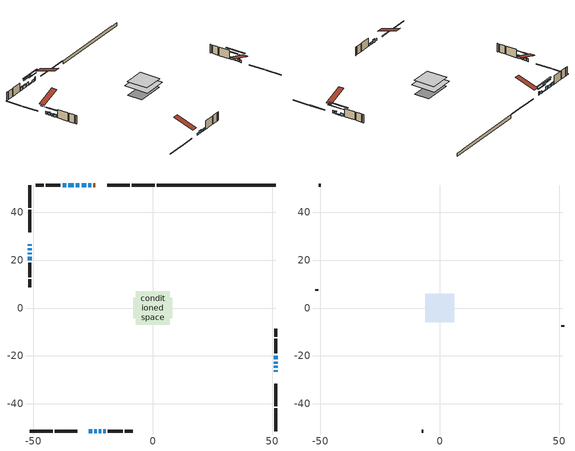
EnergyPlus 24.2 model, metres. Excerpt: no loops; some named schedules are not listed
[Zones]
conditioned space
 floor adiabatic (AdiabaticFloorConstruction): -7.04,-7.04 -7.04,7.04 7.04,7.04 7.04,-7.04 z2.75
 floor foundation (Slab1 construction): -8.13,-4.32 -8.13,4.32 8.13,4.32 8.13,-4.32 z-1.52
 wall outside (RimJoist1 construction): 0.76,51.47 -8.76,51.47 / -51.47,-51.47 -41.95,-51.47 / -51.47,51.47 -51.47,41.95 / 51.47,-51.47 51.47,-41.95 z0.31:0.61
 wall outside (RimJoist2 construction): -9.69,51.47 -19.03,51.47 / -41.02,-51.47 -31.69,-51.47 / -51.47,41.02 -51.47,31.69 / 51.47,-41.02 51.47,-31.69 z0.31:0.61
 wall outside (AdiabaticWallConstruction 1): -23.99,51.47 -24.85,51.47 z0.31:2.34
 wall outside (AdiabaticWallConstruction): -26.72,-51.47 -25.39,-51.47 / -22.51,-51.47 -21.56,-51.47 / -20.63,-51.47 -19.68,-51.47 z0.31:1.53; -24.46,-51.47 -23.44,-51.47 / -51.47,21.49 -51.47,19.97 / 51.47,-21.49 51.47,-19.97 / -33.14,51.47 -35.28,51.47 / -36.2,51.47 -37.73,51.47 z0.31:1.83; -51.47,26.72 -51.47,25.96 / -51.47,25.03 -51.47,24.11 / 51.47,-26.72 51.47,-25.96 / 51.47,-25.03 51.47,-24.27 / -51.47,23.19 -51.47,22.42 z0.31:1.84; -25.78,51.47 -27,51.47 z0.31:1.63; 51.47,-23.34 51.47,-22.42 / -27.93,51.47 -29.76,51.47 z0.31:0.77; -30.69,51.47 -32.21,51.47 z0.31:2.29
 wall outside (Wall1 construction): -38.66,51.47 -44.79,51.47 / -18.75,-51.47 -12.62,-51.47 / -51.47,19.04 -51.47,12.91 / 51.47,-19.04 51.47,-12.91 z0.31:5.19
 wall outside (Wall2 construction): -45.72,51.47 -48.94,51.47 / -11.69,-51.47 -8.46,-51.47 / -51.47,11.98 -51.47,8.76 / 51.47,-11.98 51.47,-8.76 z0.31:5.19
 wall foundation (FoundationWall1 construction): 1.69,51.47,-1.52 1.69,51.47,0.31 46.5,51.47,0.31 46.5,51.47,0.06 51.47,51.47,0.06 51.47,51.47,-1.52
 window (WindowConstruction 14): -26.72,-51.47 -25.39,-51.47 z0.31:1.53
 window (WindowConstruction 5): -24.46,-51.47 -23.44,-51.47 z0.31:1.83
 window (WindowConstruction 6): -51.47,26.72 -51.47,25.96 z0.31:1.83
 window (WindowConstruction 7): -51.47,25.03 -51.47,24.11 z0.31:1.83
 window (WindowConstruction 8): 51.47,-26.72 51.47,-25.96 z0.31:1.83
 window (WindowConstruction 9): 51.47,-25.03 51.47,-24.27 z0.31:1.83
 window (WindowConstruction 10): -25.78,51.47 -27,51.47 z0.31:1.63
 window (WindowConstruction 11): -22.51,-51.47 -21.56,-51.47 z0.31:1.53
 window (WindowConstruction 12): -51.47,23.19 -51.47,22.42 z0.31:1.83
 window (WindowConstruction 13): -51.47,21.49 -51.47,19.97 z0.31:1.83
 window (WindowConstruction 15): 51.47,-23.34 51.47,-22.42 z0.31:0.77
 window (WindowConstruction 16): -27.93,51.47 -29.76,51.47 z0.31:0.77
 window (WindowConstruction): 51.47,-21.49 51.47,-19.97 z0.31:1.83
 window (WindowConstruction 1): -30.69,51.47 -32.21,51.47 z0.31:2.29
 window (WindowConstruction 2): -33.14,51.47 -35.27,51.47 z0.31:1.83
 window (WindowConstruction 3): -36.2,51.47 -37.73,51.47 z0.31:1.83
 window (WindowConstruction 4): -20.63,-51.47 -19.68,-51.47 z0.31:1.53
 door (Door): -23.99,51.47 -24.85,51.47 z0.31:2.34
 ceiling adiabatic (AdiabaticFloorConstruction): 7.04,-7.04 7.04,7.04 -7.04,7.04 -7.04,-7.04 z2.75
attic - vented
 floor to conditioned space (Floor1 construction Reversed): -6.06,-6.06 -6.06,6.06 6.06,6.06 6.06,-6.06 z5.19
 wall outside (Wall3 construction): -49.87,51.47 -50.55,51.47 / -7.54,-51.47 -6.86,-51.47 / -51.47,7.83 -51.47,7.15 / 51.47,-7.83 51.47,-7.15 z0.31:5.19
 roof outside (Roof1 construction): -23.07,51.47,5.19 -23.07,39.68,9.12 -19.96,39.68,9.12 -19.96,51.47,5.19; -27.65,-51.47,5.19 -27.65,-39.68,9.12 -30.76,-39.68,9.12 -30.76,-51.47,5.19; -51.47,27.65,5.19 -39.68,27.65,9.12 -39.68,30.76,9.12 -51.47,30.76,5.19; 51.47,-27.65,5.19 39.68,-27.65,9.12 39.68,-30.76,9.12 51.47,-30.76,5.19
shading: -23.24,-51.47 -24.66,-51.47 -24.66,-51.89 -23.24,-51.89 z2.04; -51.47,23.32 -51.47,29.36 -51.89,29.36 -51.89,23.32 z4.47; -51.47,23.91 -51.47,25.23 -51.89,25.23 -51.89,23.91 z2.04; 51.47,-23.32 51.47,-29.36 51.89,-29.36 51.89,-23.32 z4.47; 51.47,-24.07 51.47,-25.23 51.89,-25.23 51.89,-24.07 z2.04; -29.64,51.47 -23.14,51.47 -23.14,51.89 -29.64,51.89 z4.27; -51.47,19.78 -51.47,25.82 -51.89,25.82 -51.89,19.78 z4.47; -51.47,19.77 -51.47,21.7 -51.89,21.7 -51.89,19.77 z2.04; 51.47,-17.04 51.47,-28.72 51.89,-28.72 51.89,-17.04 z6.15; -35.14,51.47 -22.55,51.47 -22.55,51.89 -35.14,51.89 z6.15; 51.47,-17.33 51.47,-24.13 51.89,-24.13 51.89,-17.33 z4.47; -34.85,51.47 -28.05,51.47 -28.05,51.89 -34.85,51.89 z4.93; -35.48,51.47 -32.94,51.47 -32.94,51.89 -35.48,51.89 z2.04; -37.93,51.47 -36,51.47 -36,51.89 -37.93,51.89 z2.04
[Building]
Building 1: Terrain=Suburbs
[Site:Location]
Toronto City Centre_ON: Latitude {deg}=43.63; Longitude {deg}=-79.39; Time Zone {hr}=-5; Elevation {m}=77; Keep Site Location Information=Yes
[Site:GroundTemperature:Shallow]
5.01852, 3.26908, 3.12898, 3.95918, 7.29196, 10.6092, 13.4851, 15.3069, 15.4617, 13.9799, 11.1774, 7.9619
[Site:WaterMainsTemperature]
Calculation Method=Schedule; Temperature Schedule=mains temperature schedule
[Material] Roughness=Rough; Thermal Absorptance=0.9
Name | Thickness {m} | Conductivity {W/m-K} | Density {kg/m3} | Specific Heat {J/kg-K} | Solar Absorptance | Visible Absorptance
asphalt or fiberglass shingles | 0.00635 | 0.162714 | 1121.4 | 1465.45 | 0.4 | 0.4
ceiling stud and cavity | 0.0889 | 7.21176 | 20.9862 | 1087.66 | 0.7 | 0.7
concrete 4.0 in. | 0.1016 | 1.803125 | 2242.8 | 837.4 | 0.7 | 0.7
concrete 8.0 in. | 0.2032 | 1.803125 | 2242.8 | 837.4 | 0.7 | 0.7
door material | 0.04445 | 0.188738 | 512.64 | 1214.23 | 0.7 | 0.7
floor covering | 0.0127 | 0.0433444 | 54.468 | 1339.84 | 0.6 | 0.6
floor rigid ins; wall rigid ins 1 | 0.512978 | 0.029427 | 32.04 | 1214.23 | 0.7 | 0.7
floor stud and cavity | 0.1397 | 1.75129 | 37.0049 | 1207.88 | 0.7 | 0.7
furniture material conditioned space 1 | 0.1524 | 0.115458 | 640.8 | 1214.23 | 0.6 | 0.6
gypsum board | 0.0127 | 0.160291 | 801 | 837.4 | 0.6 | 0.6
gypsum board 1 | 0.00254 | 0.160291 | 801 | 837.4 | 0.6 | 0.6
osb sheathing 0.5 in. | 0.0127 | 0.115458 | 512.64 | 1214.23 | 0.7 | 0.7
osb sheathing 0.75 in. | 0.01905 | 0.115458 | 512.64 | 1214.23 | 0.7 | 0.7
osb sheathing 2.0 in. | 0.0508 | 0.115458 | 512.64 | 1214.23 | 0.7 | 0.7
rim joist rigid ins; wall rigid ins | 0.051816 | 0.029427 | 32.04 | 1214.23 | 0.7 | 0.7
rim joist stud and cavity | 0.0508 | 0.0413573 | 125.044 | 1163.47 | 0.6 | 0.6
rim joist stud and cavity 1 | 0.0508 | 0.194335 | 50.32683 | 1063.81 | 0.6 | 0.6
wall stud and cavity | 0.1397 | 0.120576 | 139.0536 | 1170.24 | 0.7 | 0.7
wall stud and cavity 1 | 0.1397 | 0.124943 | 139.0536 | 1170.24 | 0.7 | 0.7
wall stud and cavity 2 | 0.0889 | 6.1454 | 50.32683 | 1063.81 | 0.6 | 0.6
wall stud and cavity 3 | 0.0889 | 0.380278 | 52.3479 | 1209.89 | 0.7 | 0.7
wall stud and cavity 4 | 0.0889 | 0.391764 | 83.0341 | 1211.67 | 0.7 | 0.7
wood siding | 0.0254 | 0.102417 | 544.68 | 1172.36 | 0.4 | 0.4
wood siding 1 | 0.00254 | 0.102417 | 544.68 | 1172.36 | 0.4 | 0.4
wood siding 2; wood siding 3; wood siding 4 | 0.0254 | 0.102417 | 544.68 | 1172.36 | 0.7 | 0.7
[WindowMaterial:SimpleGlazingSystem]
Name | U-Factor {W/m2-K} | Solar Heat Gain Coefficient
WindowMaterial | 2.941204 | 0.65
WindowMaterial 1 | 2.98833 | 0.58
WindowMaterial 2 | 2.88953 | 0.69
WindowMaterial 3 | 2.921331 | 0.67
WindowMaterial 4 | 2.927009 | 0.66
WindowMaterial 5 | 2.96562 | 0.62
WindowMaterial 6 | 2.95426 | 0.63
WindowMaterial 7 | 3.00764 | 0.58
[Construction]
AdiabaticFloorConstruction: floor stud and cavity, floor rigid ins, osb sheathing 0.75 in., floor covering
AdiabaticWallConstruction: wood siding 3, wall rigid ins 1, wall stud and cavity 3, gypsum board
AdiabaticWallConstruction 1: wood siding 4, wall rigid ins 1, wall stud and cavity 3, gypsum board
Door: door material
Floor1 construction Reversed: gypsum board 1, ceiling stud and cavity
FoundationWall1 construction: concrete 8.0 in.
furniture construction conditioned space 1: furniture material conditioned space 1
PartitionWallConstruction: gypsum board, wall stud and cavity 4, gypsum board
RimJoist1 construction: wood siding 2, rim joist rigid ins, osb sheathing 2.0 in., rim joist stud and cavity
RimJoist2 construction: wood siding 2, rim joist stud and cavity 1
Roof1 construction: asphalt or fiberglass shingles
Slab1 construction: concrete 4.0 in.
Wall1 construction: wood siding, wall rigid ins, osb sheathing 0.5 in., wall stud and cavity, gypsum board
Wall2 construction: wood siding, wall rigid ins, osb sheathing 0.5 in., wall stud and cavity 1, gypsum board
Wall3 construction: wood siding 1, wall stud and cavity 2
WindowConstruction; WindowConstruction 11; WindowConstruction 12; WindowConstruction 13; WindowConstruction 3; WindowConstruction 4; WindowConstruction 6; WindowConstruction 8; WindowConstruction 9: WindowMaterial
WindowConstruction 1: WindowMaterial 1
WindowConstruction 10: WindowMaterial 5
WindowConstruction 14: WindowMaterial 6
WindowConstruction 15; WindowConstruction 16: WindowMaterial 7
WindowConstruction 2: WindowMaterial 2
WindowConstruction 5: WindowMaterial 3
WindowConstruction 7: WindowMaterial 4
[Zone] Multiplier=1; Part of Total Floor Area=Yes
Name | Volume {m3}
attic - vented | 93.7141
conditioned space | 850.2
[Space]
Name | Zone | Volume {m3}
attic - vented 1 | attic - vented | 93.7141
conditioned space 1 | conditioned space | 850.2
[ZoneInfiltration:EffectiveLeakageArea]
infil attic - vented 1: Zone or Space=attic - vented 1; Schedule=Always On Discrete; Effective Air Leakage Area {cm2}=6179.79; Stack Coefficient=0.000612639; Wind Coefficient=1.67233e-05
[ZoneMixing]
whole house fan mix: Zone or Space=attic - vented; Schedule=Always On Continuous; Design Flow Rate Calculation Method=Flow/Zone; Design Flow Rate {m3/s}=0; Source Zone or Space=conditioned space
[SurfaceProperty:ExposedFoundationPerimeter]
Slab1: Exposed Perimeter Calculation Method=TotalExposedPerimeter; Total Exposed Perimeter {m}=49.785
[InternalMass] Zone or ZoneList=conditioned space; Space or SpaceList=conditioned space 1
Name | Construction | Surface Area {m2}
furniture mass conditioned space 1 | furniture construction conditioned space 1 | 135.356
partition wall mass | PartitionWallConstruction | 338.39
[Lights]
interior lighting: Zone or ZoneList or Space or SpaceList=conditioned space 1; Schedule=interior lighting schedule; Design Level Calculation Method=LightingLevel; Lighting Level {W}=343.2; Return Air Fraction=0; Fraction Radiant=0.6; Fraction Visible=0.2; Fraction Replaceable=1
[People]
occupants: Zone or ZoneList or Space or SpaceList=conditioned space 1; Number of People Schedule=occupants schedule; Number of People Calculation Method=People; Number of People=3; Fraction Radiant=0.314171; Sensible Heat Fraction=0.56303; Activity Level Schedule=occupants activity schedule; Carbon Dioxide Generation Rate {m3/s-W}=0; Enable ASHRAE 55 Comfort Warnings=No; Mean Radiant Temperature Calculation Type=EnclosureAveraged
[ElectricEquipment] Zone or ZoneList or Space or SpaceList=conditioned space 1; Design Level Calculation Method=EquipmentLevel
Name | Schedule | Design Level {W} | Fraction Latent | Fraction Radiant | Fraction Lost
clothes dryer | clothes dryer schedule | 140.772 | 0.015 | 0.081 | 0.85
clothes washer | clothes washer schedule | 32.1985 | 0.03 | 0.162 | 0.7
cooking range | cooking range schedule | 215.147 | 0.08 | 0.432 | 0.2
dishwasher | dishwasher schedule | 66.8632 | 0.3 | 0.18 | 0.4
fridge | fridge schedule | 72.9452 | 0 | 0.6 | 0
mech vent bath fan 0 | mech vent bath fan 0 schedule | 50.2 | 0 | 0 | 1
mech vent bath fan 1 | mech vent bath fan 1 schedule | 50.2 | 0 | 0 | 1
mech vent house fan | mech vent house fan schedule | 0 | 0 | 0 | 1
mech vent house fan cfis | mech vent house fan cfis schedule | 0 | 0 | 0 | 0
mech vent range fan 0 | mech vent range fan 0 schedule | 57 | 0 | 0 | 1
misc plug loads | misc plug loads schedule | 494.7 | 0.045 | 0.513 | 0.1
whole house fan | Always On Discrete | 0 | 0 | 0 | 1
[OtherEquipment] Zone or ZoneList or Space or SpaceList=conditioned space 1; Design Level Calculation Method=EquipmentLevel
Name | Fuel Type | Schedule | Design Level {W} | Fraction Latent | Fraction Radiant | Fraction Lost
clothes dryer 1 | Electricity | clothes dryer schedule | 0 | 0.015 | 0.081 | 0.85
cooking range 1 | Electricity | cooking range schedule | 0 | 0.08 | 0.432 | 0.2
general water use latent | None | general water use schedule | 62.594 | 1 | 0 | 0
general water use sensible | None | general water use schedule | -61.6891 | 0 | 0.6 | 0
mech vent house fan latent load | None | Always On Discrete | 0 | 1 | 0 | 0
mech vent house fan sensible load | None | Always On Discrete | 0 | 0 | 0 | 0
water heater energy adjustment1 | FuelOilNo2 | Always On Discrete | 0.01 | 0 | 0 | 1
[ZoneInfiltration:DesignFlowRate] Zone or ZoneList or Space or SpaceList=conditioned space 1; Schedule=Always On Discrete; Design Flow Rate Calculation Method=Flow/Zone; Design Flow Rate {m3/s}=0
infil flow; natural vent flow; whole house fan flow
[Foundation:Kiva]
Foundation Kiva 1: Initial Indoor Air Temperature {C}=18; Wall Height Above Grade {m}=0.309982; Wall Depth Below Slab {m}=0.2032
[Foundation:Kiva:Settings]
Soil Conductivity {W/m-K}=0.849921; Soil Density {kg/m3}=1842.3; Soil Specific Heat {J/kg-K}=418.7; Ground Solar Absorptivity=0.9; Ground Thermal Absorptivity=0.9; Ground Surface Roughness {m}=0.03; Far-Field Width {m}=40; Deep-Ground Boundary Condition=ZeroFlux; Deep-Ground Depth {m}=40; Minimum Cell Dimension {m}=0.2; Maximum Cell Growth Coefficient=3; Simulation Timestep=Timestep
[Exterior:Lights]
exterior lighting: Schedule=exterior lighting schedule; Design Level {W}=75.6
[Schedule:Constant]
Name | Hourly Value
Always On Continuous; mech vent house fan schedule; mech vent house fan cfis schedule; Always On Discrete | 1
occupants activity schedule | 117.228
fridge schedule | 0
[Schedule:Week:Daily]
interior lighting schedule Week Rule - Jan1-Jan27: interior lighting schedule day, interior lighting schedule day, interior lighting schedule day, interior lighting schedule day, interior lighting schedule day, interior lighting schedule day, interior lighting schedule day, interior lighting schedule default day, interior lighting schedule default day, interior lighting schedule default day, interior lighting schedule default day, interior lighting schedule default day
interior lighting schedule Week Rule - Jan28-Feb3: interior lighting schedule day, interior lighting schedule day, interior lighting schedule day, interior lighting schedule day, interior lighting schedule day 1, interior lighting schedule day 1, interior lighting schedule day 1, interior lighting schedule default day, interior lighting schedule default day, interior lighting schedule default day, interior lighting schedule default day, interior lighting schedule default day
interior lighting schedule Week Rule - Feb4-Feb24: interior lighting schedule day 1, interior lighting schedule day 1, interior lighting schedule day 1, interior lighting schedule day 1, interior lighting schedule day 1, interior lighting schedule day 1, interior lighting schedule day 1, interior lighting schedule default day, interior lighting schedule default day, interior lighting schedule default day, interior lighting schedule default day, interior lighting schedule default day
interior lighting schedule Week Rule - Feb25-Mar3: interior lighting schedule day 1, interior lighting schedule day 1, interior lighting schedule day 1, interior lighting schedule day 1, interior lighting schedule day 2, interior lighting schedule day 2, interior lighting schedule day 2, interior lighting schedule default day, interior lighting schedule default day, interior lighting schedule default day, interior lighting schedule default day, interior lighting schedule default day
interior lighting schedule Week Rule - Mar4-Mar31: interior lighting schedule day 2, interior lighting schedule day 2, interior lighting schedule day 2, interior lighting schedule day 2, interior lighting schedule day 2, interior lighting schedule day 2, interior lighting schedule day 2, interior lighting schedule default day, interior lighting schedule default day, interior lighting schedule default day, interior lighting schedule default day, interior lighting schedule default day
interior lighting schedule Week Rule - Apr1-Apr28: interior lighting schedule day 3, interior lighting schedule day 3, interior lighting schedule day 3, interior lighting schedule day 3, interior lighting schedule day 3, interior lighting schedule day 3, interior lighting schedule day 3, interior lighting schedule default day, interior lighting schedule default day, interior lighting schedule default day, interior lighting schedule default day, interior lighting schedule default day
interior lighting schedule Week Rule - Apr29-May5: interior lighting schedule day 3, interior lighting schedule day 3, interior lighting schedule day 4, interior lighting schedule day 4, interior lighting schedule day 4, interior lighting schedule day 4, interior lighting schedule day 4, interior lighting schedule default day, interior lighting schedule default day, interior lighting schedule default day, interior lighting schedule default day, interior lighting schedule default day
interior lighting schedule Week Rule - May6-May26: interior lighting schedule day 4, interior lighting schedule day 4, interior lighting schedule day 4, interior lighting schedule day 4, interior lighting schedule day 4, interior lighting schedule day 4, interior lighting schedule day 4, interior lighting schedule default day, interior lighting schedule default day, interior lighting schedule default day, interior lighting schedule default day, interior lighting schedule default day
interior lighting schedule Week Rule - May27-Jun2: interior lighting schedule day 4, interior lighting schedule day 4, interior lighting schedule day 4, interior lighting schedule day 4, interior lighting schedule day 4, interior lighting schedule day 5, interior lighting schedule day 5, interior lighting schedule default day, interior lighting schedule default day, interior lighting schedule default day, interior lighting schedule default day, interior lighting schedule default day
interior lighting schedule Week Rule - Jun3-Jun30: interior lighting schedule day 5, interior lighting schedule day 5, interior lighting schedule day 5, interior lighting schedule day 5, interior lighting schedule day 5, interior lighting schedule day 5, interior lighting schedule day 5, interior lighting schedule default day, interior lighting schedule default day, interior lighting schedule default day, interior lighting schedule default day, interior lighting schedule default day
interior lighting schedule Week Rule - Jul1-Jul28: interior lighting schedule day 6, interior lighting schedule day 6, interior lighting schedule day 6, interior lighting schedule day 6, interior lighting schedule day 6, interior lighting schedule day 6, interior lighting schedule day 6, interior lighting schedule default day, interior lighting schedule default day, interior lighting schedule default day, interior lighting schedule default day, interior lighting schedule default day
interior lighting schedule Week Rule - Jul29-Aug4: interior lighting schedule day 6, interior lighting schedule day 6, interior lighting schedule day 6, interior lighting schedule day 7, interior lighting schedule day 7, interior lighting schedule day 7, interior lighting schedule day 7, interior lighting schedule default day, interior lighting schedule default day, interior lighting schedule default day, interior lighting schedule default day, interior lighting schedule default day
interior lighting schedule Week Rule - Aug5-Aug25: interior lighting schedule day 7, interior lighting schedule day 7, interior lighting schedule day 7, interior lighting schedule day 7, interior lighting schedule day 7, interior lighting schedule day 7, interior lighting schedule day 7, interior lighting schedule default day, interior lighting schedule default day, interior lighting schedule default day, interior lighting schedule default day, interior lighting schedule default day
interior lighting schedule Week Rule - Aug26-Sep1: interior lighting schedule day 7, interior lighting schedule day 7, interior lighting schedule day 7, interior lighting schedule day 7, interior lighting schedule day 7, interior lighting schedule day 7, interior lighting schedule day 8, interior lighting schedule default day, interior lighting schedule default day, interior lighting schedule default day, interior lighting schedule default day, interior lighting schedule default day
interior lighting schedule Week Rule - Sep2-Sep29: interior lighting schedule day 8, interior lighting schedule day 8, interior lighting schedule day 8, interior lighting schedule day 8, interior lighting schedule day 8, interior lighting schedule day 8, interior lighting schedule day 8, interior lighting schedule default day, interior lighting schedule default day, interior lighting schedule default day, interior lighting schedule default day, interior lighting schedule default day
interior lighting schedule Week Rule - Sep30-Oct6: interior lighting schedule day 8, interior lighting schedule day 9, interior lighting schedule day 9, interior lighting schedule day 9, interior lighting schedule day 9, interior lighting schedule day 9, interior lighting schedule day 9, interior lighting schedule default day, interior lighting schedule default day, interior lighting schedule default day, interior lighting schedule default day, interior lighting schedule default day
interior lighting schedule Week Rule - Oct7-Oct27: interior lighting schedule day 9, interior lighting schedule day 9, interior lighting schedule day 9, interior lighting schedule day 9, interior lighting schedule day 9, interior lighting schedule day 9, interior lighting schedule day 9, interior lighting schedule default day, interior lighting schedule default day, interior lighting schedule default day, interior lighting schedule default day, interior lighting schedule default day
interior lighting schedule Week Rule - Oct28-Nov3: interior lighting schedule day 9, interior lighting schedule day 9, interior lighting schedule day 9, interior lighting schedule day 9, interior lighting schedule day 10, interior lighting schedule day 10, interior lighting schedule day 10, interior lighting schedule default day, interior lighting schedule default day, interior lighting schedule default day, interior lighting schedule default day, interior lighting schedule default day
interior lighting schedule Week Rule - Nov4-Nov24: interior lighting schedule day 10, interior lighting schedule day 10, interior lighting schedule day 10, interior lighting schedule day 10, interior lighting schedule day 10, interior lighting schedule day 10, interior lighting schedule day 10, interior lighting schedule default day, interior lighting schedule default day, interior lighting schedule default day, interior lighting schedule default day, interior lighting schedule default day
interior lighting schedule Week Rule - Nov25-Dec1: interior lighting schedule day 10, interior lighting schedule day 10, interior lighting schedule day 10, interior lighting schedule day 10, interior lighting schedule day 10, interior lighting schedule day 10, interior lighting schedule day 11, interior lighting schedule default day, interior lighting schedule default day, interior lighting schedule default day, interior lighting schedule default day, interior lighting schedule default day
interior lighting schedule Week Rule - Dec2-Dec31: interior lighting schedule day 11, interior lighting schedule day 11, interior lighting schedule day 11, interior lighting schedule day 11, interior lighting schedule day 11, interior lighting schedule day 11, interior lighting schedule day 11, interior lighting schedule default day, interior lighting schedule default day, interior lighting schedule default day, interior lighting schedule default day, interior lighting schedule default day
occupants schedule Week Rule - Jan1-Dec31: occupants schedule day, occupants schedule day, occupants schedule day, occupants schedule day, occupants schedule day, occupants schedule day, occupants schedule day, occupants schedule default day, occupants schedule default day, occupants schedule default day, occupants schedule default day, occupants schedule default day
clothes dryer schedule Week Rule - Jan1-Dec31: clothes dryer schedule day, clothes dryer schedule day, clothes dryer schedule day, clothes dryer schedule day, clothes dryer schedule day, clothes dryer schedule day, clothes dryer schedule day, clothes dryer schedule default day, clothes dryer schedule default day, clothes dryer schedule default day, clothes dryer schedule default day, clothes dryer schedule default day
clothes washer schedule Week Rule - Jan1-Dec31: clothes washer schedule day, clothes washer schedule day, clothes washer schedule day, clothes washer schedule day, clothes washer schedule day, clothes washer schedule day, clothes washer schedule day, clothes washer schedule default day, clothes washer schedule default day, clothes washer schedule default day, clothes washer schedule default day, clothes washer schedule default day
cooking range schedule Week Rule - Jan1-Dec31: cooking range schedule day, cooking range schedule day, cooking range schedule day, cooking range schedule day, cooking range schedule day, cooking range schedule day, cooking range schedule day, cooking range schedule default day, cooking range schedule default day, cooking range schedule default day, cooking range schedule default day, cooking range schedule default day
dishwasher schedule Week Rule - Jan1-Dec31: dishwasher schedule day, dishwasher schedule day, dishwasher schedule day, dishwasher schedule day, dishwasher schedule day, dishwasher schedule day, dishwasher schedule day, dishwasher schedule default day, dishwasher schedule default day, dishwasher schedule default day, dishwasher schedule default day, dishwasher schedule default day
mech vent bath fan 0 schedule Week Rule - Jan1-Dec31: mech vent bath fan 0 schedule day, mech vent bath fan 0 schedule day, mech vent bath fan 0 schedule day, mech vent bath fan 0 schedule day, mech vent bath fan 0 schedule day, mech vent bath fan 0 schedule day, mech vent bath fan 0 schedule day, mech vent bath fan 0 schedule default day, mech vent bath fan 0 schedule default day, mech vent bath fan 0 schedule default day, mech vent bath fan 0 schedule default day, mech vent bath fan 0 schedule default day
mech vent bath fan 1 schedule Week Rule - Jan1-Dec31: mech vent bath fan 1 schedule day, mech vent bath fan 1 schedule day, mech vent bath fan 1 schedule day, mech vent bath fan 1 schedule day, mech vent bath fan 1 schedule day, mech vent bath fan 1 schedule day, mech vent bath fan 1 schedule day, mech vent bath fan 1 schedule default day, mech vent bath fan 1 schedule default day, mech vent bath fan 1 schedule default day, mech vent bath fan 1 schedule default day, mech vent bath fan 1 schedule default day
mech vent range fan 0 schedule Week Rule - Jan1-Dec31: mech vent range fan 0 schedule day, mech vent range fan 0 schedule day, mech vent range fan 0 schedule day, mech vent range fan 0 schedule day, mech vent range fan 0 schedule day, mech vent range fan 0 schedule day, mech vent range fan 0 schedule day, mech vent range fan 0 schedule default day, mech vent range fan 0 schedule default day, mech vent range fan 0 schedule default day, mech vent range fan 0 schedule default day, mech vent range fan 0 schedule default day
misc plug loads schedule Week Rule - Jan1-Dec31: misc plug loads schedule day, misc plug loads schedule day, misc plug loads schedule day, misc plug loads schedule day, misc plug loads schedule day, misc plug loads schedule day, misc plug loads schedule day, misc plug loads schedule default day, misc plug loads schedule default day, misc plug loads schedule default day, misc plug loads schedule default day, misc plug loads schedule default day
general water use schedule Week Rule - Jan1-Dec31: general water use schedule day, general water use schedule day, general water use schedule day, general water use schedule day, general water use schedule day, general water use schedule day, general water use schedule day, general water use schedule default day, general water use schedule default day, general water use schedule default day, general water use schedule default day, general water use schedule default day
exterior lighting schedule Week Rule - Jan1-Jan27: exterior lighting schedule day, exterior lighting schedule day, exterior lighting schedule day, exterior lighting schedule day, exterior lighting schedule day, exterior lighting schedule day, exterior lighting schedule day, exterior lighting schedule default day, exterior lighting schedule default day, exterior lighting schedule default day, exterior lighting schedule default day, exterior lighting schedule default day
exterior lighting schedule Week Rule - Jan28-Feb3: exterior lighting schedule day, exterior lighting schedule day, exterior lighting schedule day, exterior lighting schedule day, exterior lighting schedule day 1, exterior lighting schedule day 1, exterior lighting schedule day 1, exterior lighting schedule default day, exterior lighting schedule default day, exterior lighting schedule default day, exterior lighting schedule default day, exterior lighting schedule default day
exterior lighting schedule Week Rule - Feb4-Feb24: exterior lighting schedule day 1, exterior lighting schedule day 1, exterior lighting schedule day 1, exterior lighting schedule day 1, exterior lighting schedule day 1, exterior lighting schedule day 1, exterior lighting schedule day 1, exterior lighting schedule default day, exterior lighting schedule default day, exterior lighting schedule default day, exterior lighting schedule default day, exterior lighting schedule default day
exterior lighting schedule Week Rule - Feb25-Mar3: exterior lighting schedule day 1, exterior lighting schedule day 1, exterior lighting schedule day 1, exterior lighting schedule day 1, exterior lighting schedule day 2, exterior lighting schedule day 2, exterior lighting schedule day 2, exterior lighting schedule default day, exterior lighting schedule default day, exterior lighting schedule default day, exterior lighting schedule default day, exterior lighting schedule default day
exterior lighting schedule Week Rule - Mar4-Mar31: exterior lighting schedule day 2, exterior lighting schedule day 2, exterior lighting schedule day 2, exterior lighting schedule day 2, exterior lighting schedule day 2, exterior lighting schedule day 2, exterior lighting schedule day 2, exterior lighting schedule default day, exterior lighting schedule default day, exterior lighting schedule default day, exterior lighting schedule default day, exterior lighting schedule default day
exterior lighting schedule Week Rule - Apr1-Apr28: exterior lighting schedule day 3, exterior lighting schedule day 3, exterior lighting schedule day 3, exterior lighting schedule day 3, exterior lighting schedule day 3, exterior lighting schedule day 3, exterior lighting schedule day 3, exterior lighting schedule default day, exterior lighting schedule default day, exterior lighting schedule default day, exterior lighting schedule default day, exterior lighting schedule default day
exterior lighting schedule Week Rule - Apr29-May5: exterior lighting schedule day 3, exterior lighting schedule day 3, exterior lighting schedule day 4, exterior lighting schedule day 4, exterior lighting schedule day 4, exterior lighting schedule day 4, exterior lighting schedule day 4, exterior lighting schedule default day, exterior lighting schedule default day, exterior lighting schedule default day, exterior lighting schedule default day, exterior lighting schedule default day
exterior lighting schedule Week Rule - May6-May26: exterior lighting schedule day 4, exterior lighting schedule day 4, exterior lighting schedule day 4, exterior lighting schedule day 4, exterior lighting schedule day 4, exterior lighting schedule day 4, exterior lighting schedule day 4, exterior lighting schedule default day, exterior lighting schedule default day, exterior lighting schedule default day, exterior lighting schedule default day, exterior lighting schedule default day
exterior lighting schedule Week Rule - May27-Jun2: exterior lighting schedule day 4, exterior lighting schedule day 4, exterior lighting schedule day 4, exterior lighting schedule day 4, exterior lighting schedule day 4, exterior lighting schedule day 5, exterior lighting schedule day 5, exterior lighting schedule default day, exterior lighting schedule default day, exterior lighting schedule default day, exterior lighting schedule default day, exterior lighting schedule default day
exterior lighting schedule Week Rule - Jun3-Jun30: exterior lighting schedule day 5, exterior lighting schedule day 5, exterior lighting schedule day 5, exterior lighting schedule day 5, exterior lighting schedule day 5, exterior lighting schedule day 5, exterior lighting schedule day 5, exterior lighting schedule default day, exterior lighting schedule default day, exterior lighting schedule default day, exterior lighting schedule default day, exterior lighting schedule default day
exterior lighting schedule Week Rule - Jul1-Jul28: exterior lighting schedule day 6, exterior lighting schedule day 6, exterior lighting schedule day 6, exterior lighting schedule day 6, exterior lighting schedule day 6, exterior lighting schedule day 6, exterior lighting schedule day 6, exterior lighting schedule default day, exterior lighting schedule default day, exterior lighting schedule default day, exterior lighting schedule default day, exterior lighting schedule default day
exterior lighting schedule Week Rule - Jul29-Aug4: exterior lighting schedule day 6, exterior lighting schedule day 6, exterior lighting schedule day 6, exterior lighting schedule day 7, exterior lighting schedule day 7, exterior lighting schedule day 7, exterior lighting schedule day 7, exterior lighting schedule default day, exterior lighting schedule default day, exterior lighting schedule default day, exterior lighting schedule default day, exterior lighting schedule default day
exterior lighting schedule Week Rule - Aug5-Aug25: exterior lighting schedule day 7, exterior lighting schedule day 7, exterior lighting schedule day 7, exterior lighting schedule day 7, exterior lighting schedule day 7, exterior lighting schedule day 7, exterior lighting schedule day 7, exterior lighting schedule default day, exterior lighting schedule default day, exterior lighting schedule default day, exterior lighting schedule default day, exterior lighting schedule default day
exterior lighting schedule Week Rule - Aug26-Sep1: exterior lighting schedule day 7, exterior lighting schedule day 7, exterior lighting schedule day 7, exterior lighting schedule day 7, exterior lighting schedule day 7, exterior lighting schedule day 7, exterior lighting schedule day 8, exterior lighting schedule default day, exterior lighting schedule default day, exterior lighting schedule default day, exterior lighting schedule default day, exterior lighting schedule default day
exterior lighting schedule Week Rule - Sep2-Sep29: exterior lighting schedule day 8, exterior lighting schedule day 8, exterior lighting schedule day 8, exterior lighting schedule day 8, exterior lighting schedule day 8, exterior lighting schedule day 8, exterior lighting schedule day 8, exterior lighting schedule default day, exterior lighting schedule default day, exterior lighting schedule default day, exterior lighting schedule default day, exterior lighting schedule default day
[Schedule:Year]
interior lighting schedule: interior lighting schedule Week Rule - Jan1-Jan27, 1, 1, 1, 27, interior lighting schedule Week Rule - Jan28-Feb3, 1, 28, 2, 3, interior lighting schedule Week Rule - Feb4-Feb24, 2, 4, 2, 24, interior lighting schedule Week Rule - Feb25-Mar3, 2, 25, 3, 3, interior lighting schedule Week Rule - Mar4-Mar31, 3, 4, 3, 31, interior lighting schedule Week Rule - Apr1-Apr28, 4, 1, 4, 28, interior lighting schedule Week Rule - Apr29-May5, 4, 29, 5, 5, interior lighting schedule Week Rule - May6-May26, 5, 6, 5, 26, interior lighting schedule Week Rule - May27-Jun2, 5, 27, 6, 2, interior lighting schedule Week Rule - Jun3-Jun30, 6, 3, 6, 30, interior lighting schedule Week Rule - Jul1-Jul28, 7, 1, 7, 28, interior lighting schedule Week Rule - Jul29-Aug4, 7, 29, 8, 4, interior lighting schedule Week Rule - Aug5-Aug25, 8, 5, 8, 25, interior lighting schedule Week Rule - Aug26-Sep1, 8, 26, 9, 1, interior lighting schedule Week Rule - Sep2-Sep29, 9, 2, 9, 29, interior lighting schedule Week Rule - Sep30-Oct6, 9, 30, 10, 6, interior lighting schedule Week Rule - Oct7-Oct27, 10, 7, 10, 27, interior lighting schedule Week Rule - Oct28-Nov3, 10, 28, 11, 3, interior lighting schedule Week Rule - Nov4-Nov24, 11, 4, 11, 24, interior lighting schedule Week Rule - Nov25-Dec1, 11, 25, 12, 1, interior lighting schedule Week Rule - Dec2-Dec31, 12, 2, 12, 31
occupants schedule: occupants schedule Week Rule - Jan1-Dec31, 1, 1, 12, 31
clothes dryer schedule: clothes dryer schedule Week Rule - Jan1-Dec31, 1, 1, 12, 31
clothes washer schedule: clothes washer schedule Week Rule - Jan1-Dec31, 1, 1, 12, 31
cooking range schedule: cooking range schedule Week Rule - Jan1-Dec31, 1, 1, 12, 31
dishwasher schedule: dishwasher schedule Week Rule - Jan1-Dec31, 1, 1, 12, 31
mech vent bath fan 0 schedule: mech vent bath fan 0 schedule Week Rule - Jan1-Dec31, 1, 1, 12, 31
mech vent bath fan 1 schedule: mech vent bath fan 1 schedule Week Rule - Jan1-Dec31, 1, 1, 12, 31
mech vent range fan 0 schedule: mech vent range fan 0 schedule Week Rule - Jan1-Dec31, 1, 1, 12, 31
misc plug loads schedule: misc plug loads schedule Week Rule - Jan1-Dec31, 1, 1, 12, 31
general water use schedule: general water use schedule Week Rule - Jan1-Dec31, 1, 1, 12, 31
exterior lighting schedule: exterior lighting schedule Week Rule - Jan1-Jan27, 1, 1, 1, 27, exterior lighting schedule Week Rule - Jan28-Feb3, 1, 28, 2, 3, exterior lighting schedule Week Rule - Feb4-Feb24, 2, 4, 2, 24, exterior lighting schedule Week Rule - Feb25-Mar3, 2, 25, 3, 3, exterior lighting schedule Week Rule - Mar4-Mar31, 3, 4, 3, 31, exterior lighting schedule Week Rule - Apr1-Apr28, 4, 1, 4, 28, exterior lighting schedule Week Rule - Apr29-May5, 4, 29, 5, 5, exterior lighting schedule Week Rule - May6-May26, 5, 6, 5, 26, exterior lighting schedule Week Rule - May27-Jun2, 5, 27, 6, 2, exterior lighting schedule Week Rule - Jun3-Jun30, 6, 3, 6, 30, exterior lighting schedule Week Rule - Jul1-Jul28, 7, 1, 7, 28, exterior lighting schedule Week Rule - Jul29-Aug4, 7, 29, 8, 4, exterior lighting schedule Week Rule - Aug5-Aug25, 8, 5, 8, 25, exterior lighting schedule Week Rule - Aug26-Sep1, 8, 26, 9, 1, exterior lighting schedule Week Rule - Sep2-Sep29, 9, 2, 9, 29, exterior lighting schedule Week Rule - Sep30-Oct6, 9, 30, 10, 6, exterior lighting schedule Week Rule - Oct7-Oct27, 10, 7, 10, 27, exterior lighting schedule Week Rule - Oct28-Nov3, 10, 28, 11, 3, exterior lighting schedule Week Rule - Nov4-Nov24, 11, 4, 11, 24, exterior lighting schedule Week Rule - Nov25-Dec1, 11, 25, 12, 1, exterior lighting schedule Week Rule - Dec2-Dec31, 12, 2, 12, 31
[Schedule:Compact]
mains temperature schedule: Through: 01/01, For: AllDays, Until: 24:00, 8.80333, Through: 01/02, For: AllDays, Until: 24:00, 8.74333, Through: 01/03, For: AllDays, Until: 24:00, 8.68389, Through: 01/04, For: AllDays, Until: 24:00, 8.62611, Through: 01/05, For: AllDays, Until: 24:00, 8.56944, Through: 01/06, For: AllDays, Until: 24:00, 8.51389, Through: 01/07, For: AllDays, Until: 24:00, 8.45944, Through: 01/08, For: AllDays, Until: 24:00, 8.40611, Through: 01/09, For: AllDays, Until: 24:00, 8.35389, Through: 01/10, For: AllDays, Until: 24:00, 8.30278, Through: 01/11, For: AllDays, Until: 24:00, 8.25333, Through: 01/12, For: AllDays, Until: 24:00, 8.205, Through: 01/13, For: AllDays, Until: 24:00, 8.15778, Through: 01/14, For: AllDays, Until: 24:00, 8.11222, Through: 01/15, For: AllDays, Until: 24:00, 8.06778, Through: 01/16, For: AllDays, Until: 24:00, 8.02444, Through: 01/17, For: AllDays, Until: 24:00, 7.98222, Through: 01/18, For: AllDays, Until: 24:00, 7.94167, Through: 01/19, For: AllDays, Until: 24:00, 7.90222, Through: 01/20, For: AllDays, Until: 24:00, 7.86444, Through: 01/21, For: AllDays, Until: 24:00, 7.82778, Through: 01/22, For: AllDays, Until: 24:00, 7.79278, Through: 01/23, For: AllDays, Until: 24:00, 7.75889, Through: 01/24, For: AllDays, Until: 24:00, 7.72667, Through: 01/25, For: AllDays, Until: 24:00, 7.69556, Through: 01/26, For: AllDays, Until: 24:00, 7.66611, Through: 01/27, For: AllDays, Until: 24:00, 7.63778, Through: 01/28, For: AllDays, Until: 24:00, 7.61111, Through: 01/29, For: AllDays, Until: 24:00, 7.58556, Through: 01/30, For: AllDays, Until: 24:00, 7.56167, Through: 01/31, For: AllDays, Until: 24:00, 7.53944, Through: 02/01, For: AllDays, Until: 24:00, 7.51833, Through: 02/02, For: AllDays, Until: 24:00, 7.49889, Through: 02/03, For: AllDays, Until: 24:00, 7.48111, Through: 02/04, For: AllDays, Until: 24:00, 7.46444, Through: 02/05, For: AllDays, Until: 24:00, 7.44944, Through: 02/06, For: AllDays, Until: 24:00, 7.43556, Through: 02/07, For: AllDays, Until: 24:00, 7.42333, Through: 02/08, For: AllDays, Until: 24:00, 7.41278, Through: 02/09, For: AllDays, Until: 24:00, 7.40389, Through: 02/10, For: AllDays, Until: 24:00, 7.39611, Through: 02/11, For: AllDays, Until: 24:00, 7.39, Through: 02/12, For: AllDays, Until: 24:00, 7.38556, Through: 02/13, For: AllDays, Until: 24:00, 7.38222, Through: 02/14, For: AllDays, Until: 24:00, 7.38056, Through: 02/15, For: AllDays, Until: 24:00, 7.38056, Through: 02/16, For: AllDays, Until: 24:00, 7.38222, Through: 02/17, For: AllDays, Until: 24:00, 7.385, Through: 02/18, For: AllDays, Until: 24:00, 7.38944, Through: 02/19, For: AllDays, Until: 24:00, 7.395, Through: 02/20, For: AllDays, Until: 24:00, 7.40278, Through: 02/21, For: AllDays, Until: 24:00, 7.41167, Through: 02/22, For: AllDays, Until: 24:00, 7.42222, Through: 02/23, For: AllDays, Until: 24:00, 7.43389, Through: 02/24, For: AllDays, Until: 24:00, 7.44722, Through: 02/25, For: AllDays, Until: 24:00, 7.46222, Through: 02/26, For: AllDays, Until: 24:00, 7.47833, Through: 02/27, For: AllDays, Until: 24:00, 7.49611, Through: 02/28, For: AllDays, Until: 24:00, 7.51556, Through: 03/01, For: AllDays, Until: 24:00, 7.53667, Through: 03/02, For: AllDays, Until: 24:00, 7.55889, Through: 03/03, For: AllDays, Until: 24:00, 7.58222, Through: 03/04, For: AllDays, Until: 24:00, 7.60722, Through: 03/05, For: AllDays, Until: 24:00, 7.63389, Through: 03/06, For: AllDays, Until: 24:00, 7.66222, Through: 03/07, For: AllDays, Until: 24:00, 7.69111, Through: 03/08, For: AllDays, Until: 24:00, 7.72222, Through: 03/09, For: AllDays, Until: 24:00, 7.75444, Through: 03/10, For: AllDays, Until: 24:00, 7.78778, Through: 03/11, For: AllDays, Until: 24:00, 7.82278, Through: 03/12, For: AllDays, Until: 24:00, 7.85944, Through: 03/13, For: AllDays, Until: 24:00, 7.89722, Through: 03/14, For: AllDays, Until: 24:00, 7.93611, Through: 03/15, For: AllDays, Until: 24:00, 7.97667, Through: 03/16, For: AllDays, Until: 24:00, 8.01833, Through: 03/17, For: AllDays, Until: 24:00, 8.06167, Through: 03/18, For: AllDays, Until: 24:00, 8.10611, Through: 03/19, For: AllDays, Until: 24:00, 8.15167, Through: 03/20, For: AllDays, Until: 24:00, 8.19833, Through: 03/21, For: AllDays, Until: 24:00, 8.24667, Through: 03/22, For: AllDays, Until: 24:00, 8.29611, Through: 03/23, For: AllDays, Until: 24:00, 8.34667, Through: 03/24, For: AllDays, Until: 24:00, 8.39889, Through: 03/25, For: AllDays, Until: 24:00, 8.45167, Through: 03/26, For: AllDays, Until: 24:00, 8.50611, Through: 03/27, For: AllDays, Until: 24:00, 8.56167, Through: 03/28, For: AllDays, Until: 24:00, 8.61833, Through: 03/29, For: AllDays, Until: 24:00, 8.67611, Through: 03/30, For: AllDays, Until: 24:00, 8.735, Through: 03/31, For: AllDays, Until: 24:00, 8.795, Through: 04/01, For: AllDays, Until: 24:00, 8.85611, Through: 04/02, For: AllDays, Until: 24:00, 8.91833, Through: 04/03, For: AllDays, Until: 24:00, 8.98167, Through: 04/04, For: AllDays, Until: 24:00, 9.04556, Through: 04/05, For: AllDays, Until: 24:00, 9.11111, Through: 04/06, For: AllDays, Until: 24:00, 9.17722, Through: 04/07, For: AllDays, Until: 24:00, 9.24444, Through: 04/08, For: AllDays, Until: 24:00, 9.31222, Through: 04/09, For: AllDays, Until: 24:00, 9.38167, Through: 04/10, For: AllDays, Until: 24:00, 9.45167, Through: 04/11, For: AllDays, Until: 24:00, 9.52222, Through: 04/12, For: AllDays, Until: 24:00, 9.59444, Through: 04/13, For: AllDays, Until: 24:00, 9.66667, Through: 04/14, For: AllDays, Until: 24:00, 9.74, Through: 04/15, For: AllDays, Until: 24:00, 9.81444, Through: 04/16, For: AllDays, Until: 24:00, 9.88944, Through: 04/17, For: AllDays, Until: 24:00, 9.96556, Through: 04/18, For: AllDays, Until: 24:00, 10.0417, Through: 04/19, For: AllDays, Until: 24:00, 10.1189, Through: 04/20, For: AllDays, Until: 24:00, 10.1972, Through: 04/21, For: AllDays, Until: 24:00, 10.2756, Through: 04/22, For: AllDays, Until: 24:00, 10.355, Through: 04/23, For: AllDays, Until: 24:00, 10.435, Through: 04/24, For: AllDays, Until: 24:00, 10.515, Through: 04/25, For: AllDays, Until: 24:00, 10.5961, Through: 04/26, For: AllDays, Until: 24:00, 10.6778, Through: 04/27, For: AllDays, Until: 24:00, 10.76, Through: 04/28, For: AllDays, Until: 24:00, 10.8428, Through: 04/29, For: AllDays, Until: 24:00, 10.9261, Through: 04/30, For: AllDays, Until: 24:00, 11.0094, Through: 05/01, For: AllDays, Until: 24:00, 11.0933, Through: 05/02, For: AllDays, Until: 24:00, 11.1778, Through: 05/03, For: AllDays, Until: 24:00, 11.2628, Through: 05/04, For: AllDays, Until: 24:00, 11.3478, Through: 05/05, For: AllDays, Until: 24:00, 11.4333, Through: 05/06, For: AllDays, Until: 24:00, 11.5189, Through: 05/07, For: AllDays, Until: 24:00, 11.605, Through: 05/08, For: AllDays, Until: 24:00, 11.6917, Through: 05/09, For: AllDays, Until: 24:00, 11.7778, Through: 05/10, For: AllDays, Until: 24:00, 11.865, Through: 05/11, For: AllDays, Until: 24:00, 11.9517, Through: 05/12, For: AllDays, Until: 24:00, 12.0389, Through: 05/13, For: AllDays, Until: 24:00, 12.1261, Through: 05/14, For: AllDays, Until: 24:00, 12.2133, Through: 05/15, For: AllDays, Until: 24:00, 12.3006, Through: 05/16, For: AllDays, Until: 24:00, 12.3883, Through: 05/17, For: AllDays, Until: 24:00, 12.4756, Through: 05/18, For: AllDays, Until: 24:00, 12.5628, Through: 05/19, For: AllDays, Until: 24:00, 12.6506, Through: 05/20, For: AllDays, Until: 24:00, 12.7378, Through: 05/21, For: AllDays, Until: 24:00, 12.825, Through: 05/22, For: AllDays, Until: 24:00, 12.9122, Through: 05/23, For: AllDays, Until: 24:00, 12.9994, Through: 05/24, For: AllDays, Until: 24:00, 13.0861, Through: 05/25, For: AllDays, Until: 24:00, 13.1728, Through: 05/26, For: AllDays, Until: 24:00, 13.2594, Through: 05/27, For: AllDays, Until: 24:00, 13.3456, Through: 05/28, For: AllDays, Until: 24:00, 13.4317, Through: 05/29, For: AllDays, Until: 24:00, 13.5172, Through: 05/30, For: AllDays, Until: 24:00, 13.6028, Through: 05/31, For: AllDays, Until: 24:00, 13.6878, Through: 06/01, For: AllDays, Until: 24:00, 13.7722, Through: 06/02, For: AllDays, Until: 24:00, 13.8567, Through: 06/03, For: AllDays, Until: 24:00, 13.9406, Through: 06/04, For: AllDays, Until: 24:00, 14.0239, Through: 06/05, For: AllDays, Until: 24:00, 14.1067, Through: 06/06, For: AllDays, Until: 24:00, 14.1894, Through: 06/07, For: AllDays, Until: 24:00, 14.2711, Through: 06/08, For: AllDays, Until: 24:00, 14.3528, Through: 06/09, For: AllDays, Until: 24:00, 14.4339, Through: 06/10, For: AllDays, Until: 24:00, 14.5139, Through: 06/11, For: AllDays, Until: 24:00, 14.5939, Through: 06/12, For: AllDays, Until: 24:00, 14.6728, Through: 06/13, For: AllDays, Until: 24:00, 14.7511, Through: 06/14, For: AllDays, Until: 24:00, 14.8289, Through: 06/15, For: AllDays, Until: 24:00, 14.9061, Through: 06/16, For: AllDays, Until: 24:00, 14.9822, Through: 06/17, For: AllDays, Until: 24:00, 15.0578, Through: 06/18, For: AllDays, Until: 24:00, 15.1328, Through: 06/19, For: AllDays, Until: 24:00, 15.2067, Through: 06/20, For: AllDays, Until: 24:00, 15.28, Through: 06/21, For: AllDays, Until: 24:00, 15.3522, Through: 06/22, For: AllDays, Until: 24:00, 15.4239, Through: 06/23, For: AllDays, Until: 24:00, 15.4944, Through: 06/24, For: AllDays, Until: 24:00, 15.5639, Through: 06/25, For: AllDays, Until: 24:00, 15.6328, Through: 06/26, For: AllDays, Until: 24:00, 15.7006, Through: 06/27, For: AllDays, Until: 24:00, 15.7678, Through: 06/28, For: AllDays, Until: 24:00, 15.8333, Through: 06/29, For: AllDays, Until: 24:00, 15.8983, Through: 06/30, For: AllDays, Until: 24:00, 15.9622, Through: 07/01, For: AllDays, Until: 24:00, 16.025, Through: 07/02, For: AllDays, Until: 24:00, 16.0872, Through: 07/03, For: AllDays, Until: 24:00, 16.1478, Through: 07/04, For: AllDays, Until: 24:00, 16.2072, Through: 07/05, For: AllDays, Until: 24:00, 16.2661, Through: 07/06, For: AllDays, Until: 24:00, 16.3233, Through: 07/07, For: AllDays, Until: 24:00, 16.3794, Through: 07/08, For: AllDays, Until: 24:00, 16.435, Through: 07/09, For: AllDays, Until: 24:00, 16.4889, Through: 07/10, For: AllDays, Until: 24:00, 16.5417, Through: 07/11, For: AllDays, Until: 24:00, 16.5928, Through: 07/12, For: AllDays, Until: 24:00, 16.6433, Through: 07/13, For: AllDays, Until: 24:00, 16.6922, Through: 07/14, For: AllDays, Until: 24:00, 16.74, Through: 07/15, For: AllDays, Until: 24:00, 16.7867, Through: 07/16, For: AllDays, Until: 24:00, 16.8322, Through: 07/17, For: AllDays, Until: 24:00, 16.8761, Through: 07/18, For: AllDays, Until: 24:00, 16.9189, Through: 07/19, For: AllDays, Until: 24:00, 16.96, Through: 07/20, For: AllDays, Until: 24:00, 17, Through: 07/21, For: AllDays, Until: 24:00, 17.0389, Through: 07/22, For: AllDays, Until: 24:00, 17.0761, Through: 07/23, For: AllDays, Until: 24:00, 17.1122, Through: 07/24, For: AllDays, Until: 24:00, 17.1467, Through: 07/25, For: AllDays, Until: 24:00, 17.18, Through: 07/26, For: AllDays, Until: 24:00, 17.2117, Through: 07/27, For: AllDays, Until: 24:00, 17.2422, Through: 07/28, For: AllDays, Until: 24:00, 17.2711, Through: 07/29, For: AllDays, Until: 24:00, 17.2983, Through: 07/30, For: AllDays, Until: 24:00, 17.3244, Through: 07/31, For: AllDays, Until: 24:00, 17.3494, Through: 08/01, For: AllDays, Until: 24:00, 17.3728, Through: 08/02, For: AllDays, Until: 24:00, 17.3944, Through: 08/03, For: AllDays, Until: 24:00, 17.4144, Through: 08/04, For: AllDays, Until: 24:00, 17.4333, Through: 08/05, For: AllDays, Until: 24:00, 17.4506, Through: 08/06, For: AllDays, Until: 24:00, 17.4667, Through: 08/07, For: AllDays, Until: 24:00, 17.4811, Through: 08/08, For: AllDays, Until: 24:00, 17.4939, Through: 08/09, For: AllDays, Until: 24:00, 17.5056, Through: 08/10, For: AllDays, Until: 24:00, 17.5156, Through: 08/11, For: AllDays, Until: 24:00, 17.5239, Through: 08/12, For: AllDays, Until: 24:00, 17.5311, Through: 08/13, For: AllDays, Until: 24:00, 17.5361, Through: 08/14, For: AllDays, Until: 24:00, 17.54, Through: 08/15, For: AllDays, Until: 24:00, 17.5428, Through: 08/16, For: AllDays, Until: 24:00, 17.5439, Through: 08/17, For: AllDays, Until: 24:00, 17.5433, Through: 08/18, For: AllDays, Until: 24:00, 17.5411, Through: 08/19, For: AllDays, Until: 24:00, 17.5372, Through: 08/20, For: AllDays, Until: 24:00, 17.5322, Through: 08/21, For: AllDays, Until: 24:00, 17.5256, Through: 08/22, For: AllDays, Until: 24:00, 17.5178, Through: 08/23, For: AllDays, Until: 24:00, 17.5083, Through: 08/24, For: AllDays, Until: 24:00, 17.4972, Through: 08/25, For: AllDays, Until: 24:00, 17.4844, Through: 08/26, For: AllDays, Until: 24:00, 17.4706, Through: 08/27, For: AllDays, Until: 24:00, 17.455, Through: 08/28, For: AllDays, Until: 24:00, 17.4378, Through: 08/29, For: AllDays, Until: 24:00, 17.4194, Through: 08/30, For: AllDays, Until: 24:00, 17.3994, Through: 08/31, For: AllDays, Until: 24:00, 17.3778, Through: 09/01, For: AllDays, Until: 24:00, 17.355, Through: 09/02, For: AllDays, Until: 24:00, 17.3311, Through: 09/03, For: AllDays, Until: 24:00, 17.305, Through: 09/04, For: AllDays, Until: 24:00, 17.2778, Through: 09/05, For: AllDays, Until: 24:00, 17.2494, Through: 09/06, For: AllDays, Until: 24:00, 17.2194, Through: 09/07, For: AllDays, Until: 24:00, 17.1878, Through: 09/08, For: AllDays, Until: 24:00, 17.155, Through: 09/09, For: AllDays, Until: 24:00, 17.1206, Through: 09/10, For: AllDays, Until: 24:00, 17.085, Through: 09/11, For: AllDays, Until: 24:00, 17.0483, Through: 09/12, For: AllDays, Until: 24:00, 17.01, Through: 09/13, For: AllDays, Until: 24:00, 16.97, Through: 09/14, For: AllDays, Until: 24:00, 16.9289, Through: 09/15, For: AllDays, Until: 24:00, 16.8867, Through: 09/16, For: AllDays, Until: 24:00, 16.8428, Through: 09/17, For: AllDays, Until: 24:00, 16.7983, Through: 09/18, For: AllDays, Until: 24:00, 16.7517, Through: 09/19, For: AllDays, Until: 24:00, 16.7044, Through: 09/20, For: AllDays, Until: 24:00, 16.6556, Through: 09/21, For: AllDays, Until: 24:00, 16.6056, Through: 09/22, For: AllDays, Until: 24:00, 16.5544, Through: 09/23, For: AllDays, Until: 24:00, 16.5017, Through: 09/24, For: AllDays, Until: 24:00, 16.4483, Through: 09/25, For: AllDays, Until: 24:00, 16.3933, Through: 09/26, For: AllDays, Until: 24:00, 16.3372, Through: 09/27, For: AllDays, Until: 24:00, 16.2806, Through: 09/28, For: AllDays, Until: 24:00, 16.2222, Through: 09/29, For: AllDays, Until: 24:00, 16.1628, Through: 09/30, For: AllDays, Until: 24:00, 16.1022, Through: 10/01, For: AllDays, Until: 24:00, 16.0406, Through: 10/02, For: AllDays, Until: 24:00, 15.9778, Through: 10/03, For: AllDays, Until: 24:00, 15.9144, Through: 10/04, For: AllDays, Until: 24:00, 15.8494, Through: 10/05, For: AllDays, Until: 24:00, 15.7839, Through: 10/06, For: AllDays, Until: 24:00, 15.7172, Through: 10/07, For: AllDays, Until: 24:00, 15.6494, Through: 10/08, For: AllDays, Until: 24:00, 15.5811, Through: 10/09, For: AllDays, Until: 24:00, 15.5117, Through: 10/10, For: AllDays, Until: 24:00, 15.4411, Through: 10/11, For: AllDays, Until: 24:00, 15.37, Through: 10/12, For: AllDays, Until: 24:00, 15.2978, Through: 10/13, For: AllDays, Until: 24:00, 15.225, Through: 10/14, For: AllDays, Until: 24:00, 15.1511, Through: 10/15, For: AllDays, Until: 24:00, 15.0767, Through: 10/16, For: AllDays, Until: 24:00, 15.0011, Through: 10/17, For: AllDays, Until: 24:00, 14.925, Through: 10/18, For: AllDays, Until: 24:00, 14.8483, Through: 10/19, For: AllDays, Until: 24:00, 14.7706, Through: 10/20, For: AllDays, Until: 24:00, 14.6922, Through: 10/21, For: AllDays, Until: 24:00, 14.6133, Through: 10/22, For: AllDays, Until: 24:00, 14.5339, Through: 10/23, For: AllDays, Until: 24:00, 14.4539, Through: 10/24, For: AllDays, Until: 24:00, 14.3728, Through: 10/25, For: AllDays, Until: 24:00, 14.2917, Through: 10/26, For: AllDays, Until: 24:00, 14.21, Through: 10/27, For: AllDays, Until: 24:00, 14.1272, Through: 10/28, For: AllDays, Until: 24:00, 14.0444, Through: 10/29, For: AllDays, Until: 24:00, 13.9611, Through: 10/30, For: AllDays, Until: 24:00, 13.8772, Through: 10/31, For: AllDays, Until: 24:00, 13.7933, Through: 11/01, For: AllDays, Until: 24:00, 13.7089, Through: 11/02, For: AllDays, Until: 24:00, 13.6239, Through: 11/03, For: AllDays, Until: 24:00, 13.5383, Through: 11/04, For: AllDays, Until: 24:00, 13.4528, Through: 11/05, For: AllDays, Until: 24:00, 13.3667, Through: 11/06, For: AllDays, Until: 24:00, 13.2806, Through: 11/07, For: AllDays, Until: 24:00, 13.1944, Through: 11/08, For: AllDays, Until: 24:00, 13.1078, Through: 11/09, For: AllDays, Until: 24:00, 13.0206, Through: 11/10, For: AllDays, Until: 24:00, 12.9339, Through: 11/11, For: AllDays, Until: 24:00, 12.8467, Through: 11/12, For: AllDays, Until: 24:00, 12.7594, Through: 11/13, For: AllDays, Until: 24:00, 12.6722, Through: 11/14, For: AllDays, Until: 24:00, 12.5844, Through: 11/15, For: AllDays, Until: 24:00, 12.4972, Through: 11/16, For: AllDays, Until: 24:00, 12.41, Through: 11/17, For: AllDays, Until: 24:00, 12.3222, Through: 11/18, For: AllDays, Until: 24:00, 12.235, Through: 11/19, For: AllDays, Until: 24:00, 12.1478, Through: 11/20, For: AllDays, Until: 24:00, 12.0606, Through: 11/21, For: AllDays, Until: 24:00, 11.9733, Through: 11/22, For: AllDays, Until: 24:00, 11.8861, Through: 11/23, For: AllDays, Until: 24:00, 11.7994, Through: 11/24, For: AllDays, Until: 24:00, 11.7128, Through: 11/25, For: AllDays, Until: 24:00, 11.6267, Through: 11/26, For: AllDays, Until: 24:00, 11.5406, Through: 11/27, For: AllDays, Until: 24:00, 11.4544, Through: 11/28, For: AllDays, Until: 24:00, 11.3689, Through: 11/29, For: AllDays, Until: 24:00, 11.2839, Through: 11/30, For: AllDays, Until: 24:00, 11.1989, Through: 12/01, For: AllDays, Until: 24:00, 11.1144, Through: 12/02, For: AllDays, Until: 24:00, 11.03, Through: 12/03, For: AllDays, Until: 24:00, 10.9467, Through: 12/04, For: AllDays, Until: 24:00, 10.8633, Through: 12/05, For: AllDays, Until: 24:00, 10.7806, Through: 12/06, For: AllDays, Until: 24:00, 10.6983, Through: 12/07, For: AllDays, Until: 24:00, 10.6167, Through: 12/08, For: AllDays, Until: 24:00, 10.5356, Through: 12/09, For: AllDays, Until: 24:00, 10.4544, Through: 12/10, For: AllDays, Until: 24:00, 10.3744, Through: 12/11, For: AllDays, Until: 24:00, 10.295, Through: 12/12, For: AllDays, Until: 24:00, 10.2167, Through: 12/13, For: AllDays, Until: 24:00, 10.1383, Through: 12/14, For: AllDays, Until: 24:00, 10.0611, Through: 12/15, For: AllDays, Until: 24:00, 9.98444, Through: 12/16, For: AllDays, Until: 24:00, 9.90833, Through: 12/17, For: AllDays, Until: 24:00, 9.83278, Through: 12/18, For: AllDays, Until: 24:00, 9.75833, Through: 12/19, For: AllDays, Until: 24:00, 9.685, Through: 12/20, For: AllDays, Until: 24:00, 9.61222, Through: 12/21, For: AllDays, Until: 24:00, 9.54, Through: 12/22, For: AllDays, Until: 24:00, 9.46889, Through: 12/23, For: AllDays, Until: 24:00, 9.39889, Through: 12/24, For: AllDays, Until: 24:00, 9.32944, Through: 12/25, For: AllDays, Until: 24:00, 9.26111, Through: 12/26, For: AllDays, Until: 24:00, 9.19389, Through: 12/27, For: AllDays, Until: 24:00, 9.12722, Through: 12/28, For: AllDays, Until: 24:00, 9.06167, Through: 12/29, For: AllDays, Until: 24:00, 8.99722, Through: 12/30, For: AllDays, Until: 24:00, 8.93389, Through: 12/31, For: AllDays, Until: 24:00, 8.87111
